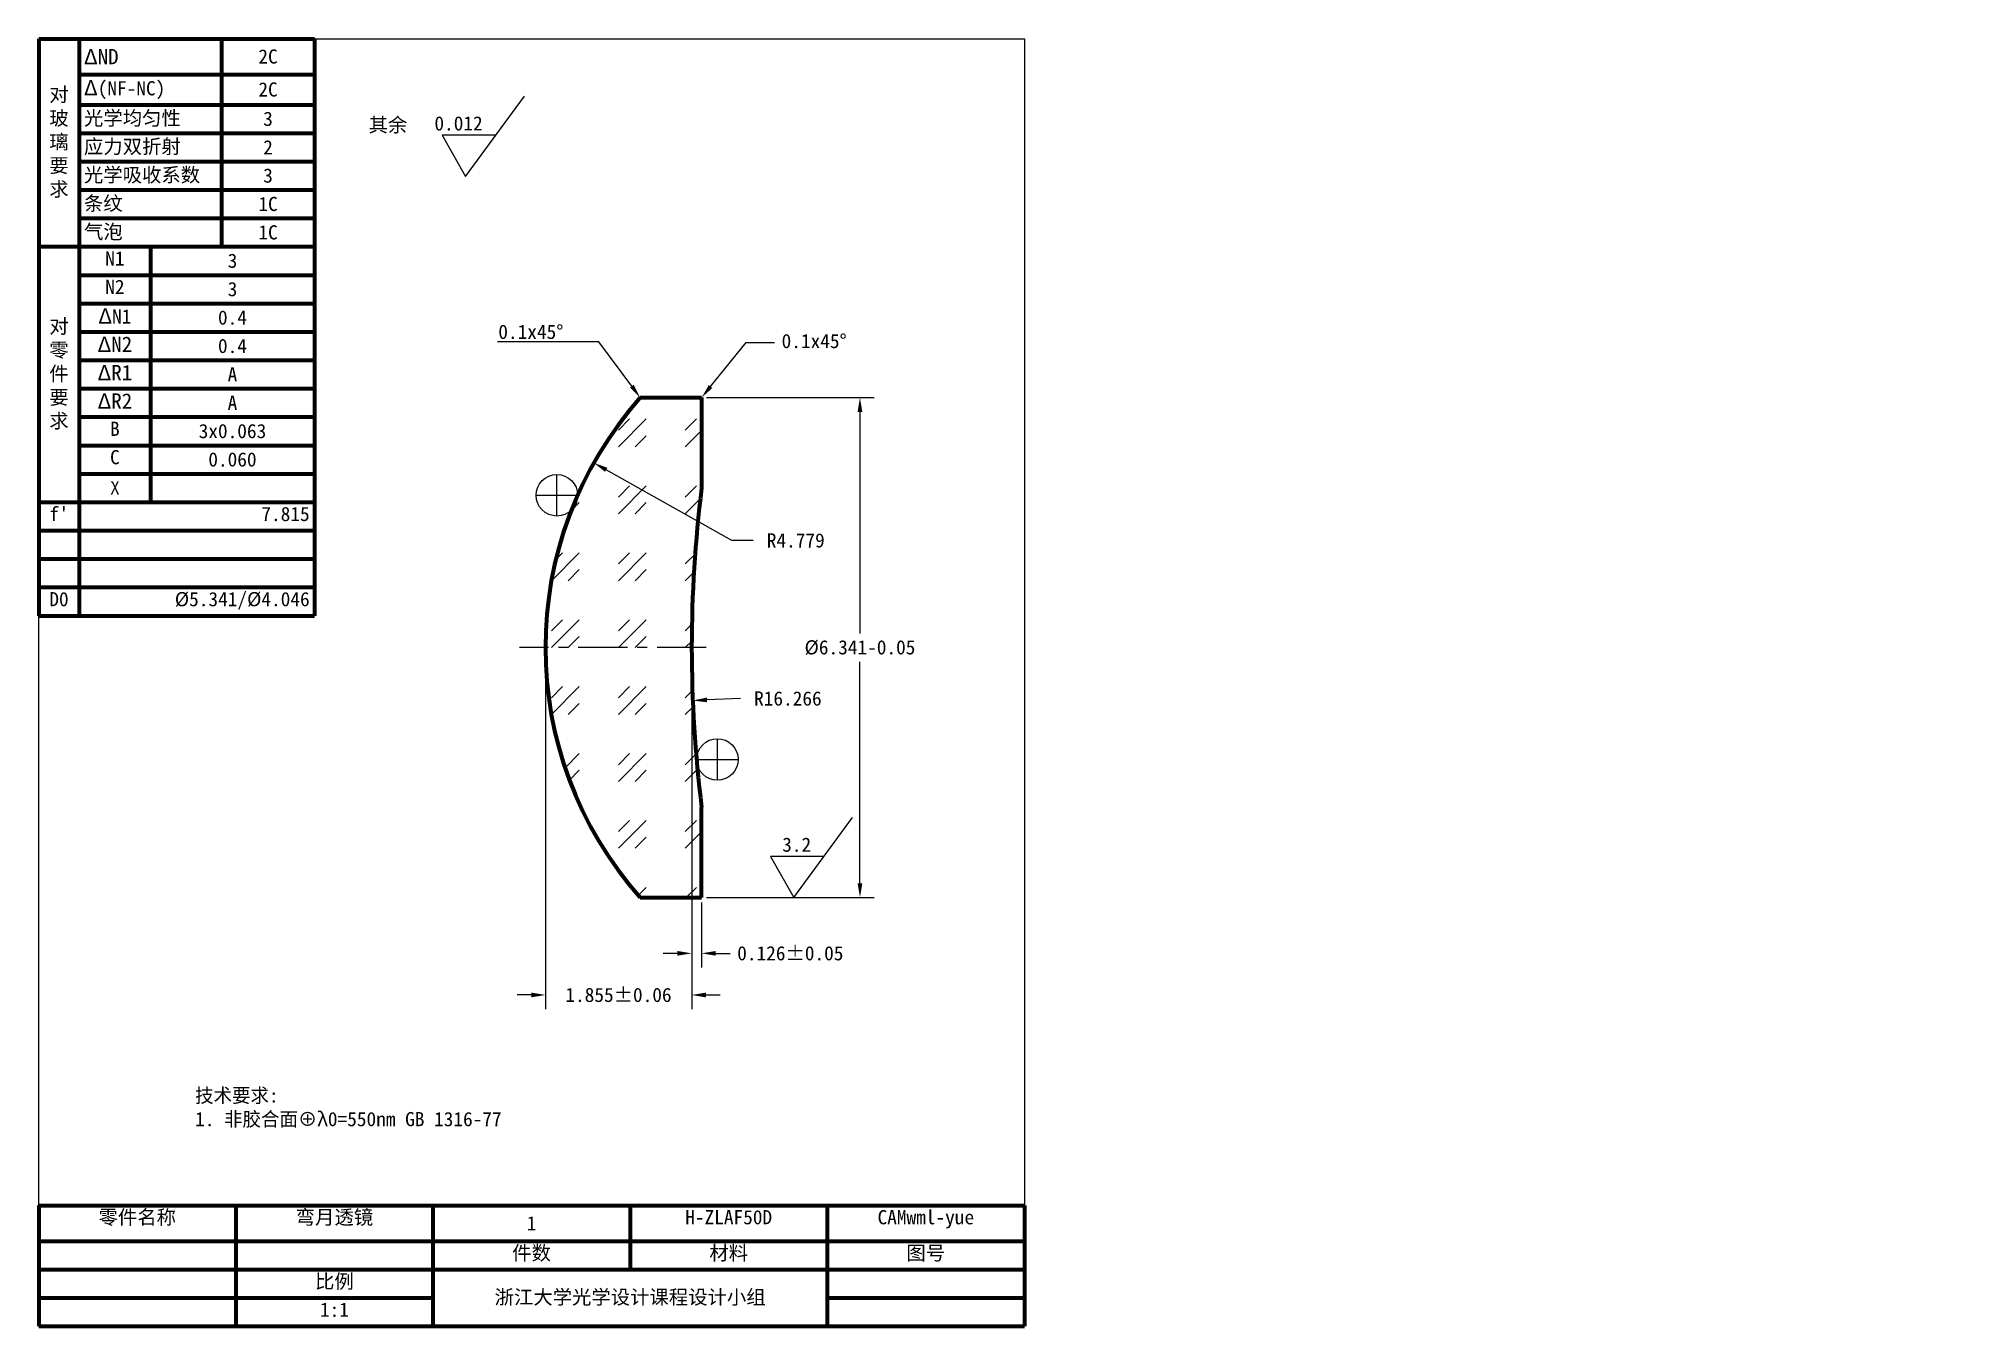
# Model space of a CAD drawing. Extents: x -8.2 to 16.3, y -8.6 to 7.7.
import ezdxf
from ezdxf import colors
from ezdxf.entities.mleader import LeaderData, LeaderLine
from ezdxf.math import Vec2, Vec3

# ---------------------------------------------------------------- set-up
doc = ezdxf.new("R2010")
doc.units = 0
doc.header["$LTSCALE"] = 0.5
doc.header["$MEASUREMENT"] = 0
doc.linetypes.add('CENTER', pattern=[2, 1.25, -0.25, 0.25, -0.25])
doc.layers.get('0').update_dxf_attribs({"lineweight": 70})
doc.layers.add('1', color=7, linetype='Continuous')
doc.styles.add('TXT', font='txt')
doc.dimstyles.get("Standard").update_dxf_attribs({"dimtxt": 0.18, "dimasz": 0.18, "dimexe": 0.18, "dimexo": 0.0625, "dimgap": 0.09, "dimtad": 0, "dimtih": 1, "dimtoh": 1, "dimdec": 4, "dimzin": 0, "dimdsep": 46, "dimtxsty": 'Standard', "dimcen": 0.09, "dimadec": 0, "dimazin": 0, "dimtfac": 1, "dimtdec": 4, "dimtofl": 0, "dimtmove": 0, "dimatfit": 3, "dimfxl": 1, "dimtolj": 1, "dimtzin": 0, "dimarcsym": 0})

# ---------------------------------------------------------------- blocks, each defined once
blk = doc.blocks.new('*T0')
at = {"layer": '1', "color": 0, "linetype": 'ByBlock', "lineweight": -2}
for p, q in [((0, 0), (12.5, 0)), ((0, 0), (0, -1.533)), ((2.5, 0), (2.5, -1.533)), ((5, 0), (5, -1.533)), ((7.5, 0), (7.5, -0.813)), ((10, 0), (10, -1.533)), ((12.5, 0), (12.5, -1.533)), ((0, -0.453), (12.5, -0.453)), ((0, -0.813), (12.5, -0.813)), ((0, -1.173), (5, -1.173)), ((10, -1.173), (12.5, -1.173)), ((0, -1.533), (12.5, -1.533))]:
    blk.add_line(p, q, dxfattribs=at)
at = {"layer": '1', "color": 0, "linetype": 'Continuous', "char_height": 0.18}
for s, insert, width, attachment_point in [('{\\fSimSun|b0|i0|c134|p2;零件名称}', (1.25, -0.06), 2.38, 2), ('{\\fSimSun|b0|i0|c134|p2;弯月透镜}', (3.75, -0.06), 2.38, 2), ('1', (6.25, -0.227), 2.38, 5), ('H-ZLAF50D', (8.75, -0.06), 2.38, 2), ('CAMwml-yue', (11.25, -0.06), 2.38, 2), ('{\\fSimSun|b0|i0|c134|p2;件数}', (6.25, -0.513), 2.38, 2), ('{\\fSimSun|b0|i0|c134|p2;材料}', (8.75, -0.513), 2.38, 2), ('{\\fSimSun|b0|i0|c134|p2;图号}', (11.25, -0.513), 2.38, 2), ('{\\fSimSun|b0|i0|c134|p2;比例}', (3.75, -0.873), 2.38, 2), ('{\\fSimSun|b0|i0|c134|p2;浙江大学光学设计课程设计小组}', (7.5, -1.173), 4.88, 5), ('1:1', (3.75, -1.233), 2.38, 2)]:
    blk.add_mtext(s, dxfattribs=dict(at, insert=insert, width=width, attachment_point=attachment_point))
blk = doc.blocks.new('*T1')
at = {"layer": '1', "color": 0, "linetype": 'ByBlock', "lineweight": -2}
for p, q in [((0, 0), (3.496, 0)), ((0, 0), (0, -7.317)), ((0.514, 0), (0.514, -7.317)), ((2.32, 0), (2.32, -2.637)), ((3.496, 0), (3.496, -7.317)), ((0.514, -0.453), (3.496, -0.453)), ((0.514, -0.837), (3.496, -0.837)), ((0.514, -1.197), (3.496, -1.197)), ((0.514, -1.557), (3.496, -1.557)), ((0.514, -1.917), (3.496, -1.917)), ((0.514, -2.277), (3.496, -2.277)), ((0, -2.637), (3.496, -2.637)), ((1.417, -2.637), (1.417, -5.877)), ((0.514, -2.997), (3.496, -2.997)), ((0.514, -3.357), (3.496, -3.357)), ((0.514, -3.717), (3.496, -3.717)), ((0.514, -4.077), (3.496, -4.077)), ((0.514, -4.437), (3.496, -4.437)), ((0.514, -4.797), (3.496, -4.797)), ((0.514, -5.157), (3.496, -5.157)), ((0.514, -5.517), (3.496, -5.517)), ((0, -5.877), (3.496, -5.877)), ((0, -6.237), (3.496, -6.237)), ((0, -6.597), (3.496, -6.597)), ((0, -6.957), (3.496, -6.957)), ((0, -7.317), (3.496, -7.317))]:
    blk.add_line(p, q, dxfattribs=at)
at = {"layer": '1', "color": 0, "linetype": 'Continuous', "char_height": 0.18}
for s, insert, width, attachment_point in [('{\\fSimSun|b0|i0|c134|p2;\\H1.0833x;\\C256;ΔND}', (0.574, -0.227), 1.68578, 4), ('2C', (2.908, -0.227), 1.05606, 5), ('{\\fSimSun|b0|i0|c134|p2;对玻璃要求}', (0.257, -1.318), 0.39442, 5), ('{\\fSimSun|b0|i0|c134|p2;\\H1.0833x;\\C256;Δ\\H0.92311x;(NF-NC)}', (0.574, -0.645), 1.68578, 4), ('2C', (2.908, -0.645), 1.05606, 5), ('{\\fSimSun|b0|i0|c134|p2;光学均匀性}', (0.574, -1.017), 1.68578, 4), ('3', (2.908, -1.017), 1.05606, 5), ('{\\fSimSun|b0|i0|c134|p2;应力双折射}', (0.574, -1.377), 1.68578, 4), ('2', (2.908, -1.377), 1.05606, 5), ('{\\fSimSun|b0|i0|c134|p2;光学吸收系数}', (0.574, -1.737), 1.68578, 4), ('3', (2.908, -1.737), 1.05606, 5), ('{\\fSimSun|b0|i0|c134|p2;条纹}', (0.574, -2.097), 1.68578, 4), ('1C', (2.908, -2.097), 1.05606, 5), ('{\\fSimSun|b0|i0|c134|p2;气泡}', (0.574, -2.457), 1.68578, 4), ('1C', (2.908, -2.457), 1.05606, 5), ('N1', (0.966, -2.697), 0.78289, 2), ('3', (2.457, -2.817), 1.95895, 5), ('N2', (0.966, -3.057), 0.78289, 2), ('3', (2.457, -3.177), 1.95895, 5), ('{\\fSimSun|b0|i0|c134|p2;\\H1.0833x;\\C256;Δ\\H0.92313x;N1}', (0.966, -3.417), 0.78289, 2), ('{\\fSimSun|b0|i0|c134|p2;对零件要求}', (0.257, -4.257), 0.39442, 5), ('0.4', (2.457, -3.537), 1.95895, 5), ('{\\fSimSun|b0|i0|c134|p2;\\H1.0833x;\\C256;ΔN2}', (0.966, -3.777), 0.78289, 2), ('0.4', (2.457, -3.897), 1.95895, 5), ('{\\fSimSun|b0|i0|c134|p2;\\H1.0833x;\\C256;ΔR1}', (0.966, -4.137), 0.78289, 2), ('A', (2.457, -4.257), 1.95895, 5), ('{\\fSimSun|b0|i0|c134|p2;\\H1.0833x;\\C256;ΔR2}', (0.966, -4.497), 0.78289, 2), ('A', (2.457, -4.617), 1.95895, 5), ('B', (0.966, -4.857), 0.78289, 2), ('3x0.063', (2.457, -4.977), 1.95895, 5), ('C', (0.966, -5.217), 0.78289, 2), ('0.060', (2.457, -5.337), 1.95895, 5), ('{\\fSymbol|b0|i0|c2|p18;\\H0.875x;\\C256;c}', (0.966, -5.577), 0.78289, 2), ("f'", (0.257, -5.937), 0.39442, 2), ('7.815', (3.436, -5.937), 2.86184, 3), ('D0', (0.257, -7.017), 0.39442, 2), ('%%C5.341/%%C4.046', (3.436, -7.017), 2.86184, 3)]:
    blk.add_mtext(s, dxfattribs=dict(at, insert=insert, width=width, attachment_point=attachment_point))
blk = doc.blocks.new('*D2')
at = {"layer": '1', "color": 0, "linetype": 'Continuous', "lineweight": -2, "transparency": 16777216}
for p, q in [((0.27, 3.17), (2.396, 3.17)), ((2.216, 2.99), (2.216, 0.18)), ((2.216, -2.99), (2.216, -0.18)), ((0.27, -3.17), (2.396, -3.17))]:
    blk.add_line(p, q, dxfattribs=at)
at = {"layer": '1', "color": 0, "linetype": 'Continuous', "transparency": 16777216}
for points in [[(2.186, 2.99), (2.246, 2.99), (2.216, 3.17)], [(2.186, -2.99), (2.246, -2.99), (2.216, -3.17)]]:
    blk.add_solid(points, dxfattribs=at)
at = {"layer": 'Defpoints', "color": 0, "linetype": 'Continuous', "transparency": 16777216}
for p in [(0.208, 3.17), (0.208, -3.17), (2.216, -3.17)]:
    blk.add_point(p, dxfattribs=at)
at = {"layer": '1', "color": 0, "linetype": 'Continuous', "transparency": 16777216, "insert": (2.216, 0), "char_height": 0.18, "attachment_point": 5}
blk.add_mtext('\\A1;%%C6.341-0.05', dxfattribs=at)
blk = doc.blocks.new('*D3')
at = {"layer": '1', "color": 0, "linetype": 'Continuous', "lineweight": -2, "transparency": 16777216}
for p, q in [((0.592, 1.358), (-1.003, 2.255)), ((0.862, 1.358), (0.592, 1.358))]:
    blk.add_line(p, q, dxfattribs=at)
at = {"layer": '1', "color": 0, "linetype": 'Continuous', "transparency": 16777216}
blk.add_solid([(-0.988, 2.281), (-1.017, 2.229), (-1.159, 2.343)], dxfattribs=at)
at = {"layer": 'Defpoints', "color": 0, "linetype": 'Continuous', "transparency": 16777216}
for p in [(-1.159, 2.343), (3.005, 0)]:
    blk.add_point(p, dxfattribs=at)
at = {"layer": '1', "color": 0, "linetype": 'Continuous', "transparency": 16777216, "insert": (1.402, 1.358), "char_height": 0.18, "attachment_point": 5}
blk.add_mtext('\\A1;R4.779', dxfattribs=at)
blk = doc.blocks.new('*D4')
at = {"layer": '1', "color": 0, "linetype": 'Continuous', "lineweight": -2, "transparency": 16777216}
blk.add_line((0.702, -0.646), (0.275, -0.664), dxfattribs=at)
at = {"layer": '1', "color": 0, "linetype": 'Continuous', "transparency": 16777216}
blk.add_solid([(0.274, -0.634), (0.277, -0.693), (0.095, -0.671)], dxfattribs=at)
at = {"layer": 'Defpoints', "color": 0, "linetype": 'Continuous', "transparency": 16777216}
for p in [(16.347, 0), (0.095, -0.671)]:
    blk.add_point(p, dxfattribs=at)
at = {"layer": '1', "color": 0, "linetype": 'Continuous', "transparency": 16777216, "insert": (1.302, -0.646), "char_height": 0.18, "attachment_point": 5}
blk.add_mtext('\\A1;R16.266', dxfattribs=at)
blk = doc.blocks.new('*D5')
at = {"layer": '1', "color": 0, "linetype": 'Continuous', "lineweight": -2, "transparency": 16777216}
for p, q in [((-1.773, -0.062), (-1.773, -4.585)), ((0.082, -0.062), (0.082, -4.585)), ((-1.953, -4.405), (-2.133, -4.405)), ((0.262, -4.405), (0.442, -4.405))]:
    blk.add_line(p, q, dxfattribs=at)
at = {"layer": '1', "color": 0, "linetype": 'Continuous', "transparency": 16777216}
for points in [[(-1.953, -4.375), (-1.953, -4.435), (-1.773, -4.405)], [(0.262, -4.375), (0.262, -4.435), (0.082, -4.405)]]:
    blk.add_solid(points, dxfattribs=at)
at = {"layer": 'Defpoints', "color": 0, "linetype": 'Continuous', "transparency": 16777216}
for p in [(-1.773, 0), (0.082, 0), (0.082, -4.405)]:
    blk.add_point(p, dxfattribs=at)
at = {"layer": '1', "color": 0, "linetype": 'Continuous', "transparency": 16777216, "insert": (-0.846, -4.405), "char_height": 0.18, "attachment_point": 5}
blk.add_mtext('\\A1;1.855%%P0.06', dxfattribs=at)
blk = doc.blocks.new('*D6')
at = {"layer": '1', "color": 0, "linetype": 'Continuous', "lineweight": -2, "transparency": 16777216}
for p, q in [((0.082, -0.062), (0.082, -4.057)), ((0.208, -3.233), (0.208, -4.057)), ((-0.098, -3.877), (-0.278, -3.877)), ((0.388, -3.877), (0.568, -3.877))]:
    blk.add_line(p, q, dxfattribs=at)
at = {"layer": '1', "color": 0, "linetype": 'Continuous', "transparency": 16777216}
for points in [[(-0.098, -3.847), (-0.098, -3.907), (0.082, -3.877)], [(0.388, -3.847), (0.388, -3.907), (0.208, -3.877)]]:
    blk.add_solid(points, dxfattribs=at)
at = {"layer": 'Defpoints', "color": 0, "linetype": 'Continuous', "transparency": 16777216}
for p in [(0.082, 0), (0.208, -3.17), (0.208, -3.877)]:
    blk.add_point(p, dxfattribs=at)
at = {"layer": '1', "color": 0, "linetype": 'Continuous', "transparency": 16777216, "insert": (1.333, -3.877), "char_height": 0.18, "attachment_point": 5}
blk.add_mtext('\\A1;0.126%%P0.05', dxfattribs=at)

msp = doc.modelspace()

# ---------------------------------------------------------------- hatches: boundary and pattern name
at = {"layer": '1', "linetype": 'Continuous'}
h = msp.add_hatch(dxfattribs=at)
h.set_pattern_fill('GOST_GLASS', scale=0.1, style=0)
h.set_pattern_definition([(45, (0, 0), (0.84853, -9e-17), [0.5, -0.7]), (45, (0.21213, 0), (0.84853, -9e-17), [0.2, -1]), (45, (0, 0.21213), (0.84853, -9e-17), [0.2, -1])])
h.paths.add_polyline_path([(0.2079, 2.0231), (0.2079, 3.1703), (-0.5703, 3.1703, 0.0773007), (-1.3643, 1.9346, -0.2058737), (-1.4444, 1.7424, 0.09358), (-1.7734, 0), (0.0816, 0, -0.0311846)])
h.paths.add_polyline_path([(0.0816, 0), (-1.7734, 0, 0.1833605), (-0.5703, -3.1703), (0.2079, -3.1703), (0.2079, -2.0231, -0.0087789), (0.1468, -1.4552, -0.0261108), (0.1444, -1.4278, -0.0219767)])

# ---------------------------------------------------------------- linework, layer by layer
at = {"color": 7}
for p, q in [((-0.5703, 3.1703), (0.2079, 3.1703)), ((0.2079, 3.1703), (0.2079, 2.0231)), ((0.2079, -3.1703), (0.2079, -2.0231)), ((-0.5703, -3.1703), (0.2079, -3.1703))]:
    msp.add_line(p, q, dxfattribs=at)
for centre, radius, start, end in [((3.0053, 0), 4.7787, 138.43854, 221.56146), ((16.3473, 0), 16.2657, 172.85531, 187.14469)]:
    msp.add_arc(centre, radius, start, end, dxfattribs=at)
at = {"layer": '1', "color": 7, "linetype": 'Continuous'}
for p, q in [((-2.7847, 5.9762), (-2.0398, 6.9924)), ((-2.4017, 6.4987), (-3.0812, 6.4987)), ((-3.0812, 6.4987), (-2.7847, 5.9762)), ((-1.6278, 1.6682), (-1.6278, 2.1951)), ((-1.8912, 1.9316), (-1.3643, 1.9316)), ((0.4077, -1.6817), (0.4077, -1.1547)), ((0.1442, -1.4182), (0.6712, -1.4182)), ((1.3771, -3.1703), (2.1219, -2.154)), ((1.7601, -2.6478), (1.0806, -2.6478)), ((1.0806, -2.6478), (1.3771, -3.1703))]:
    msp.add_line(p, q, dxfattribs=at)
at = {"layer": '1', "color": 7, "linetype": 'CENTER'}
msp.add_line((0.2672, 0), (-2.1021, 0), dxfattribs=at)
at = {"layer": '1', "color": 7, "linetype": 'Continuous'}
msp.add_lwpolyline([(4.3014, -8.6064), (-8.1986, -8.6064), (-8.1986, 7.7218), (4.3014, 7.7218)], close=True, dxfattribs=at)
for centre in [(-1.6278, 1.9316), (0.4077, -1.4182)]:
    msp.add_circle(centre, 0.2635, dxfattribs=at)

# ---------------------------------------------------------------- block references
for name, p in [('*T1', (-8.1986, 7.7218)), ('*T0', (-8.1986, -7.0731))]:
    msp.add_blockref(name, p)

# ---------------------------------------------------------------- texts
at = {"layer": '1', "color": 7, "linetype": 'Continuous', "style": 'TXT'}
for s, p in [('0.012', (-3.1806, 6.5579)), ('3.2', (1.2297, -2.5886))]:
    msp.add_text(s, height=0.18, dxfattribs=at).set_placement(p)
at = {"layer": '1', "color": 7, "linetype": 'Continuous', "char_height": 0.18, "attachment_point": 1, "style": 'TXT'}
for s, width, heights, insert in [('{\\fSimSun|b0|i0|c134|p2;其余}', 1.698719, [0], (-4.0156, 6.719)), ('技术要求:\\P1. 非胶合面{\\fSimSun|b0|i0|c134|p2;\\C256;⊕λ0=550nm GB 1316-77}', 4.688808, [0.9606], (-6.215, -5.5889))]:
    msp.add_mtext_dynamic_manual_height_columns(s, width=width, gutter_width=2.0091, heights=heights, dxfattribs=dict(at, insert=insert))

# ---------------------------------------------------------------- dimensions: what is measured, and where the dimension line sits
at = {"layer": '1', "color": 7, "linetype": 'Continuous'}
dim = msp.add_linear_dim(base=(2.2163, -3.1703), p1=(0.2079, 3.1703), p2=(0.2079, -3.1703), angle=90, text='%%C<>-0.05', dimstyle='Standard', override={"dimdec": 3}, dxfattribs=at)
dim.commit()
dim.dimension.update_dxf_attribs({"geometry": '*D2', "text_midpoint": (2.2163, 0)})
for center, mpoint, picture, middle in [((3.0053, 0), (-1.1595, 2.3432), '*D3', (1.4019, 1.3578)), ((16.3473, 0), (0.0954, -0.6709), '*D4', (0.7018, -0.6459))]:
    dim = msp.add_radius_dim(center=center, mpoint=mpoint, dimstyle='Standard', override={"dimdec": 3}, dxfattribs=at)
    dim.commit()
    dim.dimension.update_dxf_attribs({"geometry": picture, "text_midpoint": middle, "dimtype": 164})
dim = msp.add_linear_dim(base=(0.0816, -4.4052), p1=(-1.7734, 0), p2=(0.0816, 0), text='<>%%P0.06', dimstyle='Standard', override={"dimdec": 3}, dxfattribs=at)
dim.commit()
dim.dimension.update_dxf_attribs({"geometry": '*D5', "text_midpoint": (-0.8459, -4.4052), "dimtype": 160})
dim = msp.add_linear_dim(base=(0.2079, -3.877), p1=(0.0816, 0), p2=(0.2079, -3.1703), text='<>%%P0.05', dimstyle='Standard', override={"dimdec": 3}, dxfattribs=at)
dim.commit()
dim.dimension.update_dxf_attribs({"geometry": '*D6', "text_midpoint": (1.3329, -3.877)})

# ---------------------------------------------------------------- leaders
ml = msp.add_multileader_mtext('Standard', dxfattribs=at)
ml.set_content('0.1x45%%D', color=7)
ml.set_leader_properties()
ml.build(insert=Vec2(0, 0))
ml.multileader.update_dxf_attribs({"text_right_attachment_type": 6, "dogleg_length": 0.36, "arrow_head_size": 0.18})
ctx = ml.context
ctx.base_point, ctx.char_height, ctx.arrow_head_size, ctx.landing_gap_size, ctx.plane_origin = Vec3(-2.565, 3.987), 0.18, 0.18, 0.09, Vec3(-0.5703, 3.1703)
ctx.right_attachment, ctx.text_align_type = 6, 2
notes = []
notes.append((ctx, [(0, (1, 1, 0), (-1.095, 3.879), (-1, 0), 0.36, [(0, [(-0.5703, 3.1703)], 0, [])])]))
ctx.mtext.insert, ctx.mtext.alignment, ctx.mtext.flow_direction = Vec3(-1.545, 4.095), 3, 5
ml = msp.add_multileader_mtext('Standard', dxfattribs=at)
ml.set_content('0.1x45%%D', color=7)
ml.set_leader_properties()
ml.build(insert=Vec2(0, 0))
ml.multileader.update_dxf_attribs({"text_right_attachment_type": 6, "dogleg_length": 0.36, "arrow_head_size": 0.18})
ctx = ml.context
ctx.base_point, ctx.char_height, ctx.arrow_head_size, ctx.landing_gap_size, ctx.plane_origin = Vec3(1.1324, 3.8697), 0.18, 0.18, 0.09, Vec3(0.2079, 3.1703)
ctx.right_attachment = 6
notes.append((ctx, [(0, (1, 1, 0), (0.7724, 3.8697), (1, 0), 0.36, [(0, [(0.2079, 3.1703)], 0, [])])]))
ctx.mtext.insert, ctx.mtext.flow_direction = Vec3(1.2224, 3.9777), 5
for ctx, leaders in notes:
    for number, flags, end, landing, length, lines in leaders:
        leader = LeaderData()
        leader.index, (leader.has_last_leader_line, leader.has_dogleg_vector, leader.attachment_direction) = number, flags
        leader.last_leader_point, leader.dogleg_vector, leader.dogleg_length = Vec3(end), Vec3(landing), length
        for number, points, colour, breaks in lines:
            line = LeaderLine()
            line.index, line.vertices, line.color, line.breaks = number, Vec3.list(points), colors.encode_raw_color(colour), breaks
            leader.lines.append(line)
        ctx.leaders.append(leader)

doc.saveas('drawing.dxf')
